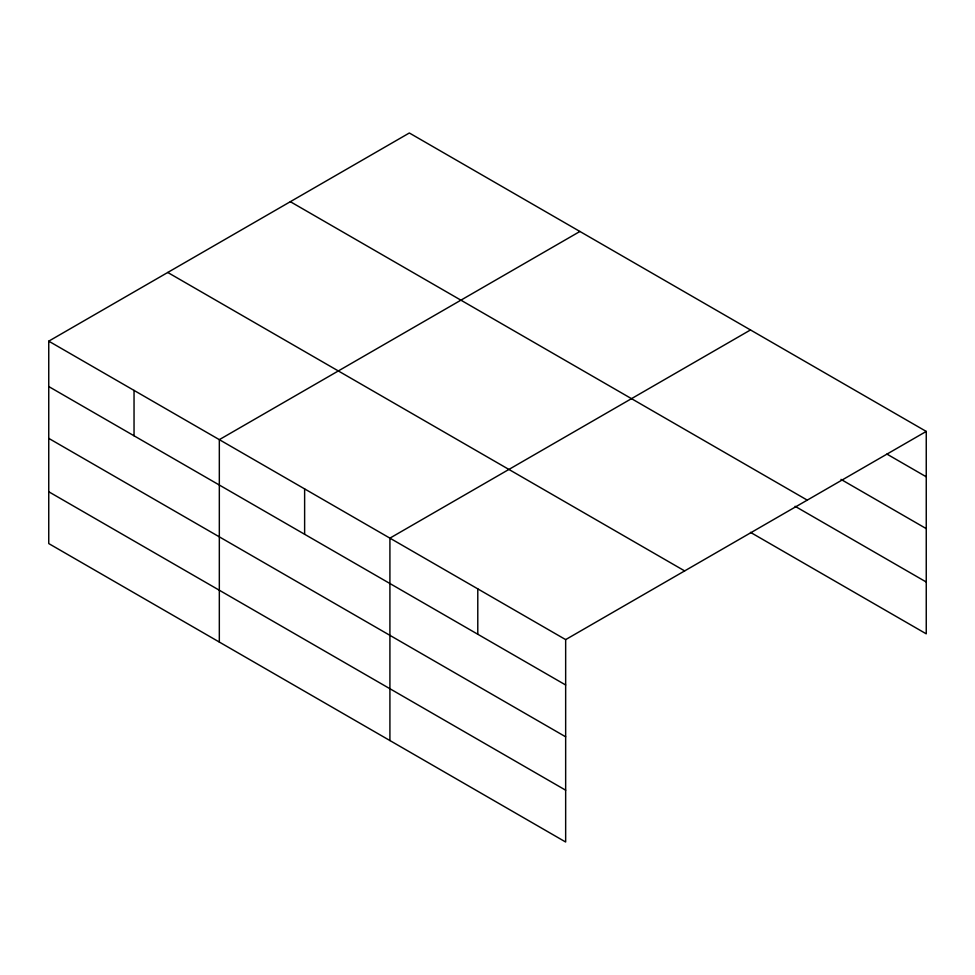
<?xml version="1.0" encoding="UTF-8"?>
<svg xmlns="http://www.w3.org/2000/svg" width="975" height="975" viewBox="0 0 975 975"><rect width="100%" height="100%" fill="white"/><g stroke="black" fill="none" stroke-linecap="round" stroke-linejoin="round"><path stroke-width="1.46" d="M48.75 341.165L565.658 639.612L565.658 842.01L48.75 543.575L48.75 341.165L409.342 132.99L926.25 431.425L926.25 633.835L750.494 532.362M579.918 231.465L219.326 439.652L219.326 642.062M750.494 329.952L389.915 538.139L389.915 740.549M565.658 639.612L926.25 431.425M886.909 454.082L926.25 476.799M840.998 479.395L926.25 528.621M290.343 201.691L807.251 500.126M795.088 506.293L926.25 582.014M167.749 272.464L684.657 570.911M48.75 386.551L565.658 684.986M48.75 438.372L565.658 736.807M48.75 491.753L565.658 790.189M477.787 588.876L477.787 634.25M304.627 488.902L304.627 534.276M134.038 390.414L134.038 435.788"/></g></svg>
